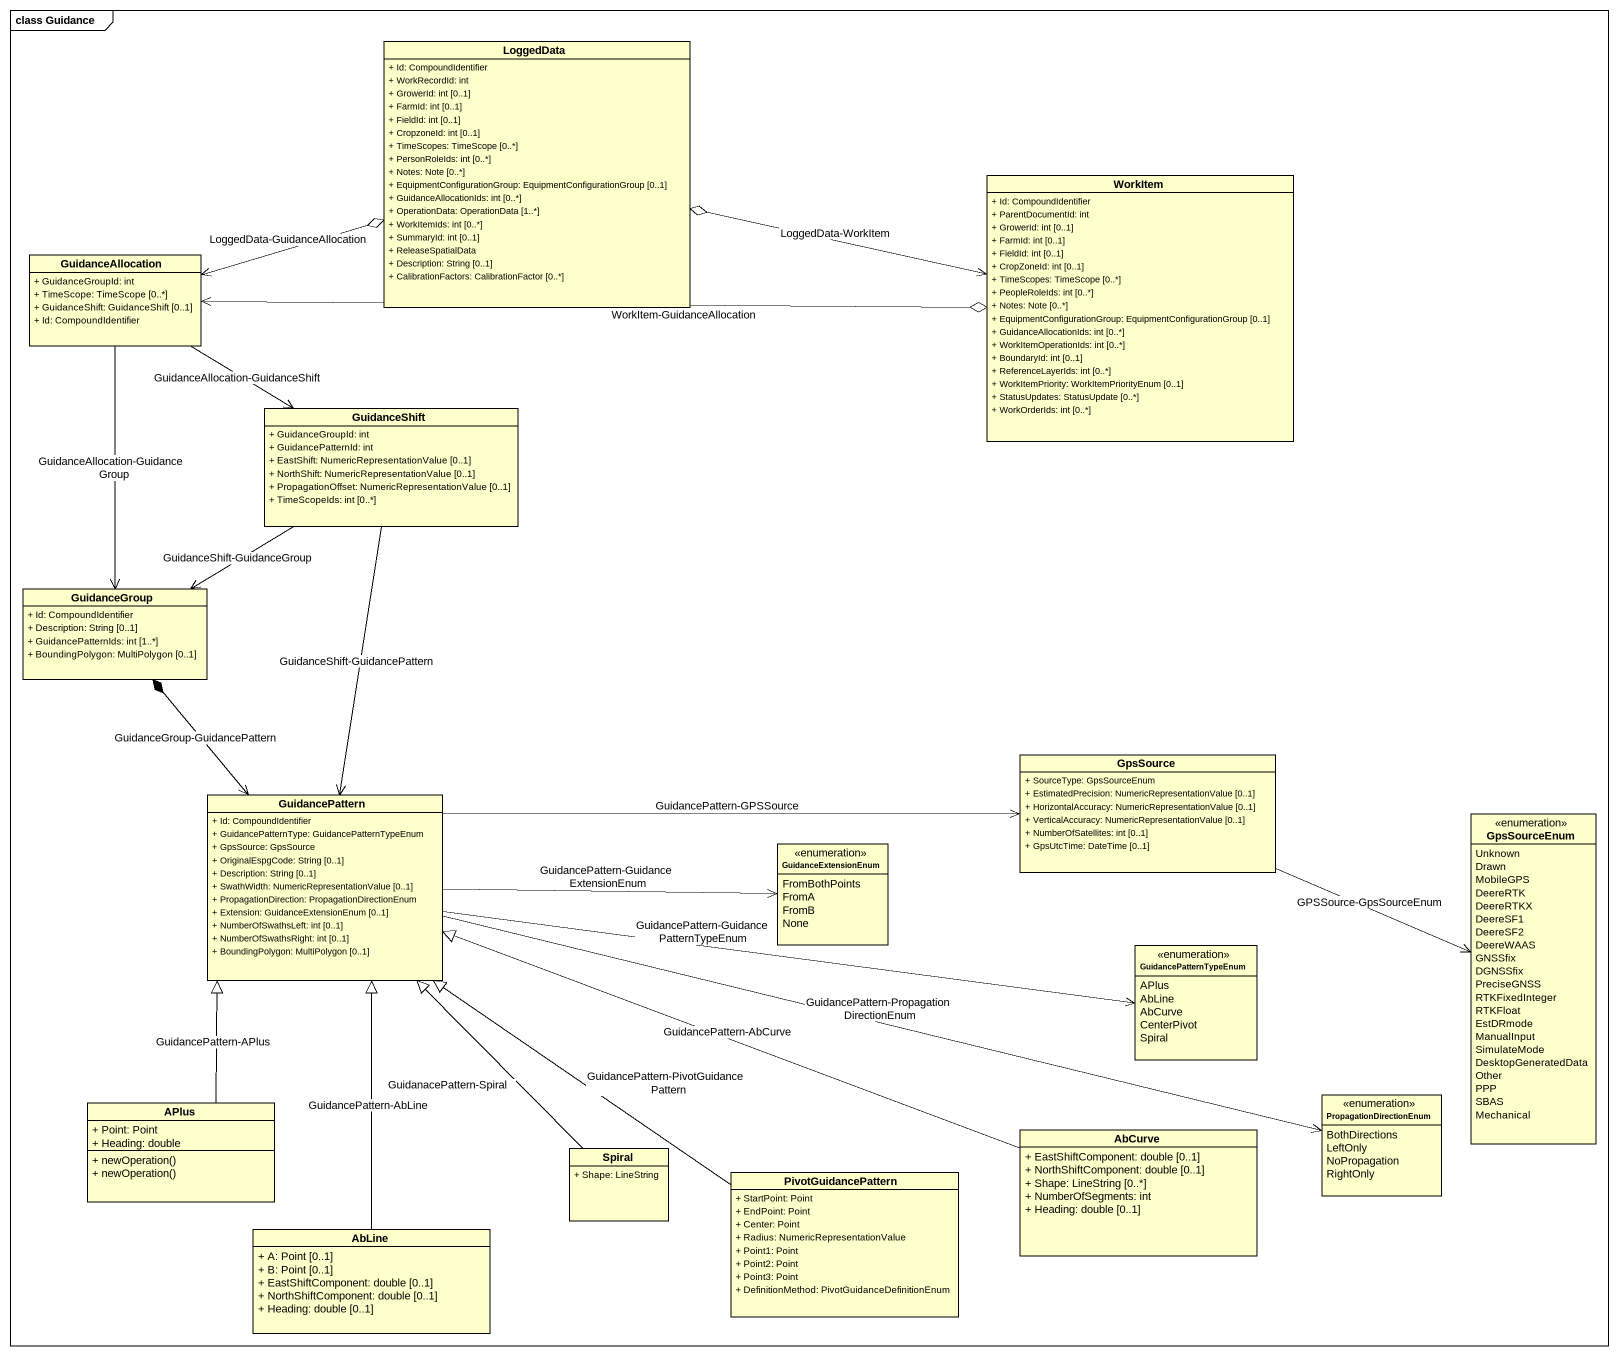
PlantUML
@startuml
mainframe class Guidance
hide circle
hide empty members
skinparam classAttributeIconSize 0
class LoggedData {
  + Id: CompoundIdentifier
  + WorkRecordId: int
  + GrowerId: int [0..1]
  + FarmId: int [0..1]
  + FieldId: int [0..1]
  + CropzoneId: int [0..1]
  + TimeScopes: TimeScope [0..*]
  + PersonRoleIds: int [0..*]
  + Notes: Note [0..*]
  + EquipmentConfigurationGroup: EquipmentConfigurationGroup [0..1]
  + GuidanceAllocationIds: int [0..*]
  + OperationData: OperationData [1..*]
  + WorkItemIds: int [0..*]
  + SummaryId: int [0..1]
  + ReleaseSpatialData
  + Description: String [0..1]
  + CalibrationFactors: CalibrationFactor [0..*]
}
class WorkItem {
  + Id: CompoundIdentifier
  + ParentDocumentId: int
  + GrowerId: int [0..1]
  + FarmId: int [0..1]
  + FieldId: int [0..1]
  + CropZoneId: int [0..1]
  + TimeScopes: TimeScope [0..*]
  + PeopleRoleIds: int [0..*]
  + Notes: Note [0..*]
  + EquipmentConfigurationGroup: EquipmentConfigurationGroup [0..1]
  + GuidanceAllocationIds: int [0..*]
  + WorkItemOperationIds: int [0..*]
  + BoundaryId: int [0..1]
  + ReferenceLayerIds: int [0..*]
  + WorkItemPriority: WorkItemPriorityEnum [0..1]
  + StatusUpdates: StatusUpdate [0..*]
  + WorkOrderIds: int [0..*]
}
class GuidanceAllocation {
  + GuidanceGroupId: int
  + TimeScope: TimeScope [0..*]
  + GuidanceShift: GuidanceShift [0..1]
  + Id: CompoundIdentifier
}
class GuidanceShift {
  + GuidanceGroupId: int
  + GuidancePatternId: int
  + EastShift: NumericRepresentationValue [0..1]
  + NorthShift: NumericRepresentationValue [0..1]
  + PropagationOffset: NumericRepresentationValue [0..1]
  + TimeScopeIds: int [0..*]
}
class GuidanceGroup {
  + Id: CompoundIdentifier
  + Description: String [0..1]
  + GuidancePatternIds: int [1..*]
  + BoundingPolygon: MultiPolygon [0..1]
}
class GpsSource {
  + SourceType: GpsSourceEnum
  + EstimatedPrecision: NumericRepresentationValue [0..1]
  + HorizontalAccuracy: NumericRepresentationValue [0..1]
  + VerticalAccuracy: NumericRepresentationValue [0..1]
  + NumberOfSatellites: int [0..1]
  + GpsUtcTime: DateTime [0..1]
}
class GuidancePattern {
  + Id: CompoundIdentifier
  + GuidancePatternType: GuidancePatternTypeEnum
  + GpsSource: GpsSource
  + OriginalEspgCode: String [0..1]
  + Description: String [0..1]
  + SwathWidth: NumericRepresentationValue [0..1]
  + PropagationDirection: PropagationDirectionEnum
  + Extension: GuidanceExtensionEnum [0..1]
  + NumberOfSwathsLeft: int [0..1]
  + NumberOfSwathsRight: int [0..1]
  + BoundingPolygon: MultiPolygon [0..1]
}
enum GuidanceExtensionEnum {
  FromBothPoints
  FromA
  FromB
  None
}
enum GpsSourceEnum {
  Unknown
  Drawn
  MobileGPS
  DeereRTK
  DeereRTKX
  DeereSF1
  DeereSF2
  DeereWAAS
  GNSSfix
  DGNSSfix
  PreciseGNSS
  RTKFixedInteger
  RTKFloat
  EstDRmode
  ManualInput
  SimulateMode
  DesktopGeneratedData
  Other
  PPP
  SBAS
  Mechanical
}
enum GuidancePatternTypeEnum {
  APlus
  AbLine
  AbCurve
  CenterPivot
  Spiral
}
class APlus {
  + Point: Point
  + Heading: double
  + newOperation()
  + newOperation()
}
class AbCurve {
  + EastShiftComponent: double [0..1]
  + NorthShiftComponent: double [0..1]
  + Shape: LineString [0..*]
  + NumberOfSegments: int
  + Heading: double [0..1]
}
enum PropagationDirectionEnum {
  BothDirections
  LeftOnly
  NoPropagation
  RightOnly
}
class Spiral {
  + Shape: LineString
}
class PivotGuidancePattern {
  + StartPoint: Point
  + EndPoint: Point
  + Center: Point
  + Radius: NumericRepresentationValue
  + Point1: Point
  + Point2: Point
  + Point3: Point
  + DefinitionMethod: PivotGuidanceDefinitionEnum
}
class AbLine {
  + A: Point [0..1]
  + B: Point [0..1]
  + EastShiftComponent: double [0..1]
  + NorthShiftComponent: double [0..1]
  + Heading: double [0..1]
}
WorkItem <-left-o LoggedData : LoggedData-WorkItem
GuidanceAllocation <-right-o LoggedData : LoggedData-GuidanceAllocation
GuidanceAllocation <-right-o WorkItem : WorkItem-GuidanceAllocation
GuidanceShift <-up- GuidanceAllocation : GuidanceAllocation-GuidanceShift
GuidanceGroup <-up- GuidanceAllocation : GuidanceAllocation-GuidanceGroup
GuidanceGroup <-up- GuidanceShift : GuidanceShift-GuidanceGroup
GpsSource <-left- GuidancePattern : GuidancePattern-GPSSource
GuidancePattern <-up- GuidanceShift : GuidanceShift-GuidancePattern
GuidancePattern <-up-* GuidanceGroup : GuidanceGroup-GuidancePattern
GuidanceExtensionEnum <-left- GuidancePattern : GuidancePattern-GuidanceExtensionEnum
GpsSourceEnum <-left- GpsSource : GPSSource-GpsSourceEnum
GuidancePatternTypeEnum <-left- GuidancePattern : GuidancePattern-GuidancePatternTypeEnum
APlus -up-|> GuidancePattern : GuidancePattern-APlus
AbCurve -left-|> GuidancePattern : GuidancePattern-AbCurve
PropagationDirectionEnum <-left- GuidancePattern : GuidancePattern-PropagationDirectionEnum
Spiral -up-|> GuidancePattern : GuidanacePattern-Spiral
PivotGuidancePattern -up-|> GuidancePattern : GuidancePattern-PivotGuidancePattern
AbLine -up-|> GuidancePattern : GuidancePattern-AbLine
@enduml
